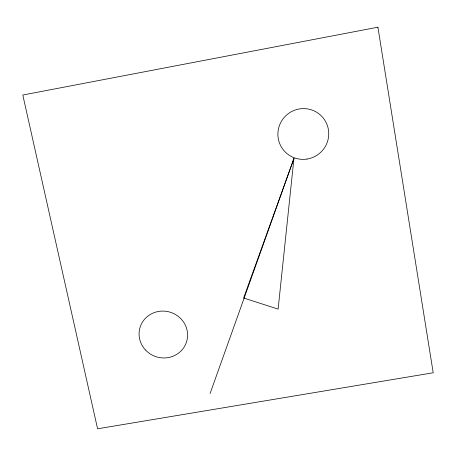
<?xml version="1.0" encoding="UTF-8"?>
<svg xmlns="http://www.w3.org/2000/svg" width="456" height="456" viewBox="0 0 456 456"><rect width="100%" height="100%" fill="white"/><g stroke="black" fill="none" stroke-linecap="round" stroke-linejoin="round"><path stroke-width="0.68" d="M293.938 158.5L278.114 309.122L243.646 297.996L293.938 158.5L210.085 393.534M377.91 27.206L22.8 95.025L97.584 428.794L433.2 372.769L377.91 27.206M145.453 349.963A24.345 23.353 17 0 0 186.475 342.08A24.345 23.353 17 0 0 158.072 311.528A24.345 23.353 17 0 0 145.453 349.963M307.036 159.058A25.53 25.285 -39.5 0 0 323.241 118.024A25.53 25.285 -39.5 0 0 279.67 124.876A25.53 25.285 -39.5 0 0 307.036 159.058"/></g></svg>
